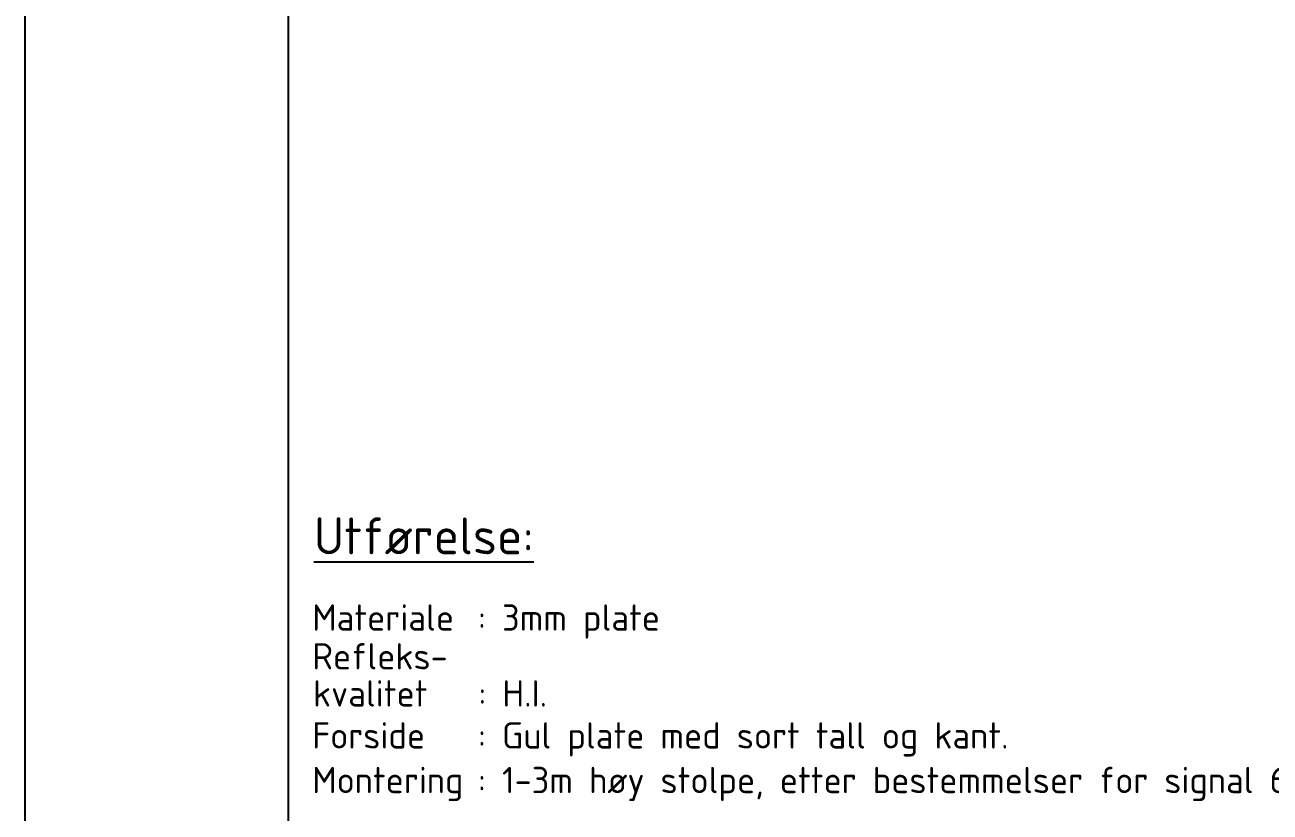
# Model space of a CAD drawing. Extents: x -2544 to -444, y -12208 to -9238.
# Drawn here: x -2544 to -1361, y -11471 to -10723 of the extents above; entities that cross this region are included whole.
import ezdxf

# ---------------------------------------------------------------- set-up
doc = ezdxf.new("R2010")
doc.units = 0
doc.header["$LTSCALE"] = 100
doc.header["$MEASUREMENT"] = 0
doc.linetypes.add('CENTERX2', pattern=[101.6, 63.5, -12.7, 12.7, -12.7])
doc.linetypes.add('DASHEDX2', pattern=[38.1, 25.4, -12.7])
doc.layers.get('0').update_dxf_attribs({"linetype": 'CONTINUOUS'})
for name, color, linetype in [('RAMME', 7, 'CONTINUOUS'), ('RAMME-TEKST', 7, 'CONTINUOUS'), ('STOLPE-1', 4, 'DASHEDX2')]:
    doc.layers.add(name, color=color, linetype=linetype)
doc.styles.add('ISO25', font='ISO3098', dxfattribs={"oblique": 0.9})
doc.styles.add('ISO35', font='ISO3098', dxfattribs={"oblique": 0.9})

# ---------------------------------------------------------------- blocks, each defined once
blk = doc.blocks.new('A$C35665201')
at = {"layer": 'RAMME-TEKST', "color": 2, "style": 'ISO25'}
for s, p in [('Refleks-', (-1.2, 34.1, 1270)), ('kvalitet', (-0.5, -1.2, 1270)), (': H.I.', (156.5, -1.2, 1270))]:
    blk.add_text(s, height=25, dxfattribs=at).set_placement(p)
blk = doc.blocks.new('A$C38D6119A')
at = {"layer": 'STOLPE-1', "xscale": 0.5, "yscale": 0.5, "zscale": 0.5}
blk.add_blockref('A$C35665201', (0, 0), dxfattribs=at)
blk = doc.blocks.new('A$C546001CC')
at = {"linetype": 'CENTERX2', "xscale": 2, "yscale": 2, "zscale": 2}
blk.add_blockref('A$C38D6119A', (0, 0), dxfattribs=at)

msp = doc.modelspace()

# ---------------------------------------------------------------- linework, layer by layer
at = {"layer": 'RAMME', "color": 5}
msp.add_line((-2294, -9337.7), (-2294, -12107.7), dxfattribs=at)
at = {"layer": 'RAMME', "color": 4}
msp.add_lwpolyline([(-2544, -12207.7), (-444, -12207.7), (-444, -9237.7), (-2544, -9237.7)], close=True, dxfattribs=at)

# ---------------------------------------------------------------- block references
msp.add_blockref('A$C546001CC', (-2269.8, -11369.3))

# ---------------------------------------------------------------- texts
at = {"layer": 'RAMME-TEKST', "color": 7, "style": 'ISO35'}
msp.add_text('%%UUtførelse:', height=35, dxfattribs=at).set_placement((-2269.5, -11225.8))
at = {"layer": 'RAMME-TEKST', "color": 2, "style": 'ISO25'}
for s, p in [('Materiale', (-2271.1, -11298.4)), (': 3mm plate', (-2113.7, -11298.4)), ('Forside', (-2271.1, -11410.4)), (': Gul plate med sort tall og kant.', (-2113.7, -11410.4)), ('Montering', (-2271.1, -11452.8)), (': 1-3m høy stolpe, etter bestemmelser for signal 68a og 68b.', (-2113.7, -11452.8))]:
    msp.add_text(s, height=25, dxfattribs=at).set_placement(p)

doc.saveas('drawing.dxf')
